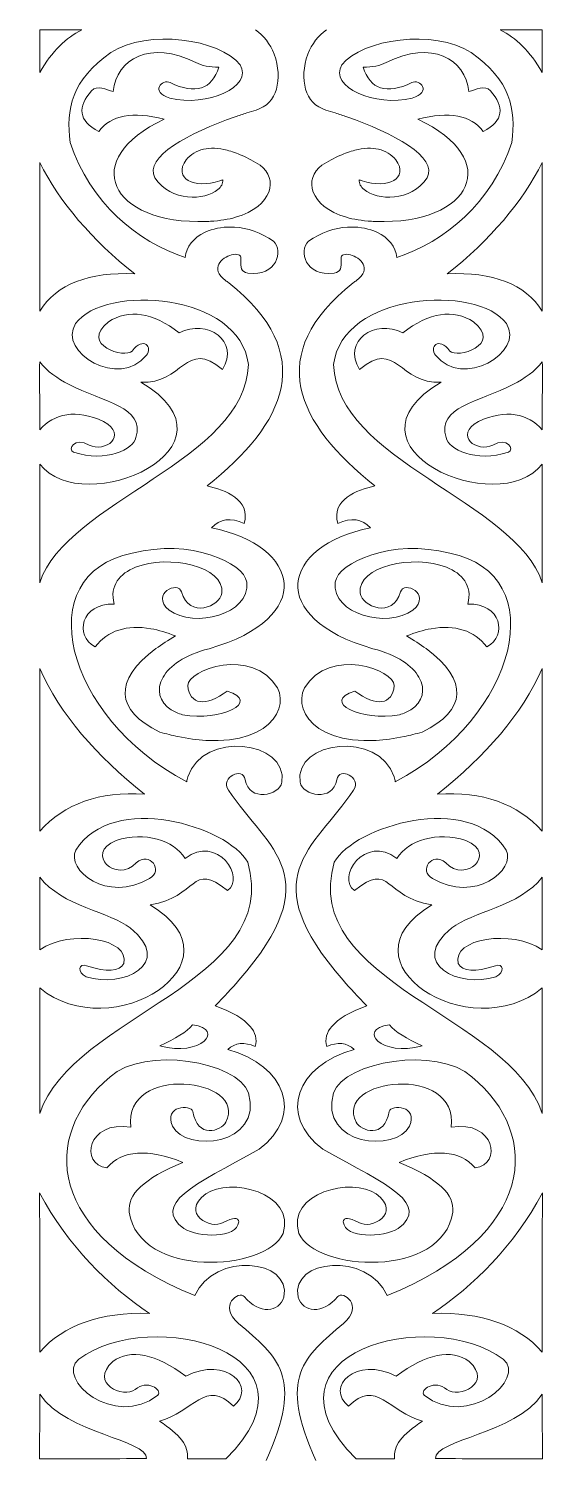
# Model space of a CAD drawing. Header units: centimetres. Extents: x -39 to 39, y -106 to 106.
import ezdxf

# ---------------------------------------------------------------- set-up
doc = ezdxf.new("R2010")
doc.units = ezdxf.units.CM
doc.header["$MEASUREMENT"] = 0
doc.layers.add('layer 1', color=7, linetype='Continuous')

msp = doc.modelspace()

# ---------------------------------------------------------------- linework, layer by layer
at = {"layer": 'layer 1', "color": 250, "lineweight": 9}
for points, knots in [([(-23.46798, 28.36026), (-23.46444, 28.36118), (-23.4609, 28.36199), (-23.45736, 28.3629), (-23.45736, 28.3629), (-14.88296, 30.57383), (-6.98707, 27.00653), (-6.52391, 24.07728), (-6.52391, 24.07728), (-6.04803, 19.30589), (-14.2383, 17.21451), (-18.02033, 19.94458), (-18.02033, 19.94458), (-20.87565, 22.46175), (-16.58015, 24.3027), (-16.1794, 22.64962), (-16.1794, 22.64962), (-15.01472, 18.60458), (-10.46875, 20.4956), (-10.20578, 22.46177), (-10.20578, 22.46177), (-9.80069, 26.49572), (-18.11885, 28.1973), (-22.95162, 26.2917), (-22.95162, 26.2917), (-25.2904, 25.3695), (-26.81341, 23.60303), (-26.13545, 20.84626), (-26.13545, 20.84626), (-31.02325, 20.9877), (-32.05753, 16.1736), (-28.91563, 14.5345), (-28.91563, 14.5345), (-27.06266, 16.94115), (-24.24521, 17.82909), (-20.68197, 17.19932), (-20.68197, 17.19932), (-19.54753, 16.99881), (-18.33771, 16.64492), (-17.05907, 16.13664), (-17.05907, 16.13664), (-18.14249, 15.50831), (-19.10386, 14.88139), (-19.94784, 14.25836), (-19.94784, 14.25836), (-26.30442, 9.56586), (-25.91232, 5.09557), (-19.38873, 1.93329), (-19.38873, 1.93329), (-18.45612, 1.66499), (-17.56226, 1.44459), (-16.70455, 1.26555), (-16.70455, 1.26555), (-4.73414, -1.2332), (-0.03547, 4.59201), (-2.01551, 8.48573), (-2.01551, 8.48573), (-5.64496, 14.5813), (-15.35285, 11.15321), (-15.24708, 8.79621), (-15.24708, 8.79621), (-14.9871, 5.98263), (-12.59284, 5.56605), (-9.41681, 7.99732), (-9.41681, 7.99732), (-4.29685, 6.40698), (-10.41819, 3.43868), (-16.00355, 4.50282), (-16.00355, 4.50282), (-16.65753, 4.68253), (-17.22153, 4.92977), (-17.69385, 5.22872), (-17.69385, 5.22872), (-19.48038, 6.35948), (-19.94298, 8.23597), (-18.89753, 10.05077), (-18.89753, 10.05077), (-17.94103, 11.7112), (-15.72218, 13.32002), (-12.09918, 14.25789), (-12.09918, 14.25789), (3.79009, 18.8007), (1.42782, 29.48828), (-11.74614, 32.11726), (-11.74614, 32.11726), (-10.50159, 33.46097), (-8.89081, 33.67016), (-6.91383, 32.74479), (-6.91383, 32.74479), (-5.96409, 36.34717), (-9.70561, 37.70602), (-12.39978, 38.30589), (-12.39978, 38.30589), (-0.81808, 47.4566), (4.08414, 57.84833), (-9.2055, 68.304), (-9.2055, 68.304), (-9.36183, 68.427), (-9.51908, 68.54998), (-9.67979, 68.67287), (-9.67979, 68.67287), (-12.03871, 70.42121), (-10.23164, 72.06622), (-8.76547, 72.44939), (-8.76547, 72.44939), (-8.00531, 72.64805), (-7.33671, 72.50774), (-7.38802, 71.86632), (-7.38802, 71.86632), (-7.47712, 70.4897), (-7.40053, 69.93765), (-6.37363, 69.7624), (-6.37363, 69.7624), (-2.09064, 69.1738), (-1.08877, 73.06856), (-2.57906, 74.45865), (-2.57906, 74.45865), (-4.44397, 75.77667), (-6.45685, 76.42105), (-8.33103, 76.54214), (-8.33103, 76.54214), (-9.75518, 76.63415), (-11.0992, 76.424), (-12.23732, 75.97709), (-12.23732, 75.97709), (-12.39529, 75.91505), (-12.54936, 75.84852), (-12.69906, 75.77753), (-12.69906, 75.77753), (-14.35565, 74.99202), (-15.48553, 73.67006), (-15.63123, 72.04824), (-15.63123, 72.04824), (-22.65108, 74.3892), (-29.70784, 80.06424), (-32.59609, 89.07338), (-32.59609, 89.07338), (-33.30981, 93.94507), (-32.35953, 98.29055), (-26.62386, 102.33559), (-26.62386, 102.33559), (-21.14232, 105.876), (-10.4938, 104.33932), (-7.52723, 100.54331), (-7.52723, 100.54331), (-5.51096, 97.24968), (-12.45998, 94.25805), (-17.90762, 95.61056), (-17.90762, 95.61056), (-20.85614, 96.47348), (-19.05974, 98.52852), (-17.83248, 97.90232), (-17.83248, 97.90232), (-14.12188, 96.07761), (-11.671, 96.90046), (-10.65661, 100.1941), (-10.65661, 100.1941), (-12.02165, 100.16906), (-13.16127, 100.39448), (-14.07548, 100.87036), (-14.07548, 100.87036), (-20.77864, 104.21301), (-25.73998, 101.45171), (-26.28972, 96.57393), (-26.28972, 96.57393), (-27.27984, 96.80732), (-28.6247, 97.61935), (-29.47918, 96.70009), (-29.47918, 96.70009), (-31.50806, 94.30185), (-31.48292, 92.24177), (-28.38965, 90.68889), (-28.38965, 90.68889), (-26.60608, 93.09443), (-23.38033, 93.69449), (-18.71239, 92.48904), (-18.71239, 92.48904), (-31.4052, 86.62558), (-26.82857, 76.85782), (-12.4224, 77.38911), (-12.4224, 77.38911), (-12.24541, 77.39442), (-12.07107, 77.40174), (-11.89942, 77.41101), (-11.89942, 77.41101), (-10.47898, 77.4877), (-9.24083, 77.69764), (-8.17579, 78.00461), (-8.17579, 78.00461), (-2.69433, 79.58453), (-1.82451, 83.74844), (-4.57027, 85.69208), (-4.57027, 85.69208), (-5.48594, 86.26957), (-6.36694, 86.7458), (-7.20792, 87.12258), (-7.20792, 87.12258), (-7.98247, 87.4696), (-8.72288, 87.73175), (-9.42518, 87.9109), (-9.42518, 87.9109), (-12.05466, 88.58165), (-14.14799, 88.0841), (-15.48092, 86.47704), (-15.48092, 86.47704), (-17.51039, 83.73992), (-14.29495, 82.12279), (-10.48922, 83.39548), (-10.48922, 83.39548), (-10.3502, 83.44197), (-10.2105, 83.4919), (-10.07013, 83.54619), (-10.07013, 83.54619), (-10.03687, 82.99656), (-10.31284, 82.49606), (-10.79784, 82.08576), (-10.79784, 82.08576), (-12.68753, 80.48709), (-17.75365, 80.25852), (-20.09682, 83.8366), (-20.09682, 83.8366), (-21.85862, 86.89517), (-14.97744, 90.48359), (-8.26405, 92.83835), (-8.26405, 92.83835), (-7.68615, 93.04105), (-7.10946, 93.23472), (-6.53967, 93.41801), (-6.53967, 93.41801), (-6.06697, 93.57006), (-5.59893, 93.71515), (-5.13889, 93.85243), (-5.13889, 93.85243), (-2.06589, 94.76946), (-1.16509, 98.41145), (-2.47998, 102.10824), (-2.47998, 102.10824), (-3.06974, 103.67057), (-4.05266, 104.83978), (-5.23814, 105.67933)], [0, 0, 0, 0, 0.016393443, 0.016393443, 0.016393443, 0.016393443, 0.032786885, 0.032786885, 0.032786885, 0.032786885, 0.049180328, 0.049180328, 0.049180328, 0.049180328, 0.06557377, 0.06557377, 0.06557377, 0.06557377, 0.081967213, 0.081967213, 0.081967213, 0.081967213, 0.098360656, 0.098360656, 0.098360656, 0.098360656, 0.114754098, 0.114754098, 0.114754098, 0.114754098, 0.131147541, 0.131147541, 0.131147541, 0.131147541, 0.147540984, 0.147540984, 0.147540984, 0.147540984, 0.163934426, 0.163934426, 0.163934426, 0.163934426, 0.180327869, 0.180327869, 0.180327869, 0.180327869, 0.196721311, 0.196721311, 0.196721311, 0.196721311, 0.213114754, 0.213114754, 0.213114754, 0.213114754, 0.229508197, 0.229508197, 0.229508197, 0.229508197, 0.245901639, 0.245901639, 0.245901639, 0.245901639, 0.262295082, 0.262295082, 0.262295082, 0.262295082, 0.278688525, 0.278688525, 0.278688525, 0.278688525, 0.295081967, 0.295081967, 0.295081967, 0.295081967, 0.31147541, 0.31147541, 0.31147541, 0.31147541, 0.327868852, 0.327868852, 0.327868852, 0.327868852, 0.344262295, 0.344262295, 0.344262295, 0.344262295, 0.360655738, 0.360655738, 0.360655738, 0.360655738, 0.37704918, 0.37704918, 0.37704918, 0.37704918, 0.393442623, 0.393442623, 0.393442623, 0.393442623, 0.409836066, 0.409836066, 0.409836066, 0.409836066, 0.426229508, 0.426229508, 0.426229508, 0.426229508, 0.442622951, 0.442622951, 0.442622951, 0.442622951, 0.459016393, 0.459016393, 0.459016393, 0.459016393, 0.475409836, 0.475409836, 0.475409836, 0.475409836, 0.491803279, 0.491803279, 0.491803279, 0.491803279, 0.508196721, 0.508196721, 0.508196721, 0.508196721, 0.524590164, 0.524590164, 0.524590164, 0.524590164, 0.540983607, 0.540983607, 0.540983607, 0.540983607, 0.557377049, 0.557377049, 0.557377049, 0.557377049, 0.573770492, 0.573770492, 0.573770492, 0.573770492, 0.590163934, 0.590163934, 0.590163934, 0.590163934, 0.606557377, 0.606557377, 0.606557377, 0.606557377, 0.62295082, 0.62295082, 0.62295082, 0.62295082, 0.639344262, 0.639344262, 0.639344262, 0.639344262, 0.655737705, 0.655737705, 0.655737705, 0.655737705, 0.672131148, 0.672131148, 0.672131148, 0.672131148, 0.68852459, 0.68852459, 0.68852459, 0.68852459, 0.704918033, 0.704918033, 0.704918033, 0.704918033, 0.721311475, 0.721311475, 0.721311475, 0.721311475, 0.737704918, 0.737704918, 0.737704918, 0.737704918, 0.754098361, 0.754098361, 0.754098361, 0.754098361, 0.770491803, 0.770491803, 0.770491803, 0.770491803, 0.786885246, 0.786885246, 0.786885246, 0.786885246, 0.803278689, 0.803278689, 0.803278689, 0.803278689, 0.819672131, 0.819672131, 0.819672131, 0.819672131, 0.836065574, 0.836065574, 0.836065574, 0.836065574, 0.852459016, 0.852459016, 0.852459016, 0.852459016, 0.868852459, 0.868852459, 0.868852459, 0.868852459, 0.885245902, 0.885245902, 0.885245902, 0.885245902, 0.901639344, 0.901639344, 0.901639344, 0.901639344, 0.918032787, 0.918032787, 0.918032787, 0.918032787, 0.93442623, 0.93442623, 0.93442623, 0.93442623, 0.950819672, 0.950819672, 0.950819672, 0.950819672, 0.967213115, 0.967213115, 0.967213115, 0.967213115, 1, 1, 1, 1]), ([(23.46798, 28.36026), (23.46444, 28.36118), (23.4609, 28.36199), (23.45736, 28.3629), (23.45736, 28.3629), (14.88296, 30.57383), (6.98707, 27.00653), (6.52391, 24.07728), (6.52391, 24.07728), (6.04803, 19.30589), (14.2383, 17.21451), (18.02033, 19.94458), (18.02033, 19.94458), (20.87565, 22.46175), (16.58015, 24.3027), (16.1794, 22.64962), (16.1794, 22.64962), (15.01472, 18.60458), (10.46875, 20.4956), (10.20578, 22.46177), (10.20578, 22.46177), (9.80069, 26.49572), (18.11885, 28.1973), (22.95162, 26.2917), (22.95162, 26.2917), (25.2904, 25.3695), (26.81341, 23.60303), (26.13545, 20.84626), (26.13545, 20.84626), (31.02325, 20.9877), (32.05753, 16.1736), (28.91563, 14.5345), (28.91563, 14.5345), (27.06266, 16.94115), (24.24521, 17.82909), (20.68197, 17.19932), (20.68197, 17.19932), (19.54753, 16.99881), (18.33771, 16.64492), (17.05907, 16.13664), (17.05907, 16.13664), (18.14249, 15.50831), (19.10386, 14.88139), (19.94784, 14.25836), (19.94784, 14.25836), (26.30442, 9.56586), (25.91232, 5.09557), (19.38873, 1.93329), (19.38873, 1.93329), (18.45612, 1.66499), (17.56226, 1.44459), (16.70455, 1.26555), (16.70455, 1.26555), (4.73414, -1.2332), (0.03547, 4.59201), (2.01551, 8.48573), (2.01551, 8.48573), (5.64496, 14.5813), (15.35285, 11.15321), (15.24708, 8.79621), (15.24708, 8.79621), (14.9871, 5.98263), (12.59284, 5.56605), (9.41681, 7.99732), (9.41681, 7.99732), (4.29685, 6.40698), (10.41819, 3.43868), (16.00355, 4.50282), (16.00355, 4.50282), (16.65753, 4.68253), (17.22153, 4.92977), (17.69385, 5.22872), (17.69385, 5.22872), (19.48038, 6.35948), (19.94298, 8.23597), (18.89753, 10.05077), (18.89753, 10.05077), (17.94103, 11.7112), (15.72218, 13.32002), (12.09918, 14.25789), (12.09918, 14.25789), (-3.79009, 18.8007), (-1.42782, 29.48828), (11.74614, 32.11726), (11.74614, 32.11726), (10.50159, 33.46097), (8.89081, 33.67016), (6.91383, 32.74479), (6.91383, 32.74479), (5.96409, 36.34717), (9.70561, 37.70602), (12.39978, 38.30589), (12.39978, 38.30589), (0.81808, 47.4566), (-4.08414, 57.84833), (9.2055, 68.304), (9.2055, 68.304), (9.36183, 68.427), (9.51908, 68.54998), (9.67979, 68.67287), (9.67979, 68.67287), (12.03871, 70.42121), (10.23164, 72.06622), (8.76547, 72.44939), (8.76547, 72.44939), (8.00531, 72.64805), (7.33671, 72.50774), (7.38802, 71.86632), (7.38802, 71.86632), (7.47712, 70.4897), (7.40053, 69.93765), (6.37363, 69.7624), (6.37363, 69.7624), (2.09064, 69.1738), (1.08877, 73.06856), (2.57906, 74.45865), (2.57906, 74.45865), (4.44397, 75.77667), (6.45685, 76.42105), (8.33103, 76.54214), (8.33103, 76.54214), (9.75518, 76.63415), (11.0992, 76.424), (12.23732, 75.97709), (12.23732, 75.97709), (12.39529, 75.91505), (12.54936, 75.84852), (12.69906, 75.77753), (12.69906, 75.77753), (14.35565, 74.99202), (15.48553, 73.67006), (15.63123, 72.04824), (15.63123, 72.04824), (22.65108, 74.3892), (29.70784, 80.06424), (32.59609, 89.07338), (32.59609, 89.07338), (33.30981, 93.94507), (32.35953, 98.29055), (26.62386, 102.33559), (26.62386, 102.33559), (21.14232, 105.876), (10.4938, 104.33932), (7.52723, 100.54331), (7.52723, 100.54331), (5.51096, 97.24968), (12.45998, 94.25805), (17.90762, 95.61056), (17.90762, 95.61056), (20.85614, 96.47348), (19.05974, 98.52852), (17.83248, 97.90232), (17.83248, 97.90232), (14.12188, 96.07761), (11.671, 96.90046), (10.65661, 100.1941), (10.65661, 100.1941), (12.02165, 100.16906), (13.16127, 100.39448), (14.07548, 100.87036), (14.07548, 100.87036), (20.77864, 104.21301), (25.73998, 101.45171), (26.28972, 96.57393), (26.28972, 96.57393), (27.27984, 96.80732), (28.6247, 97.61935), (29.47918, 96.70009), (29.47918, 96.70009), (31.50806, 94.30185), (31.48292, 92.24177), (28.38965, 90.68889), (28.38965, 90.68889), (26.60608, 93.09443), (23.38033, 93.69449), (18.71239, 92.48904), (18.71239, 92.48904), (31.4052, 86.62558), (26.82857, 76.85782), (12.4224, 77.38911), (12.4224, 77.38911), (12.24541, 77.39442), (12.07107, 77.40174), (11.89942, 77.41101), (11.89942, 77.41101), (10.47898, 77.4877), (9.24083, 77.69764), (8.17579, 78.00461), (8.17579, 78.00461), (2.69433, 79.58453), (1.82451, 83.74844), (4.57027, 85.69208), (4.57027, 85.69208), (5.48594, 86.26957), (6.36694, 86.7458), (7.20792, 87.12258), (7.20792, 87.12258), (7.98247, 87.4696), (8.72288, 87.73175), (9.42518, 87.9109), (9.42518, 87.9109), (12.05466, 88.58165), (14.14799, 88.0841), (15.48092, 86.47704), (15.48092, 86.47704), (17.51039, 83.73992), (14.29495, 82.12279), (10.48922, 83.39548), (10.48922, 83.39548), (10.3502, 83.44197), (10.2105, 83.4919), (10.07013, 83.54619), (10.07013, 83.54619), (10.03687, 82.99656), (10.31284, 82.49606), (10.79784, 82.08576), (10.79784, 82.08576), (12.68753, 80.48709), (17.75365, 80.25852), (20.09682, 83.8366), (20.09682, 83.8366), (21.85862, 86.89517), (14.97744, 90.48359), (8.26405, 92.83835), (8.26405, 92.83835), (7.68615, 93.04105), (7.10946, 93.23472), (6.53967, 93.41801), (6.53967, 93.41801), (6.06697, 93.57006), (5.59893, 93.71515), (5.13889, 93.85243), (5.13889, 93.85243), (2.06589, 94.76946), (1.16509, 98.41145), (2.47998, 102.10824), (2.47998, 102.10824), (3.06974, 103.67057), (4.05266, 104.83978), (5.23814, 105.67933)], [0, 0, 0, 0, 0.016393443, 0.016393443, 0.016393443, 0.016393443, 0.032786885, 0.032786885, 0.032786885, 0.032786885, 0.049180328, 0.049180328, 0.049180328, 0.049180328, 0.06557377, 0.06557377, 0.06557377, 0.06557377, 0.081967213, 0.081967213, 0.081967213, 0.081967213, 0.098360656, 0.098360656, 0.098360656, 0.098360656, 0.114754098, 0.114754098, 0.114754098, 0.114754098, 0.131147541, 0.131147541, 0.131147541, 0.131147541, 0.147540984, 0.147540984, 0.147540984, 0.147540984, 0.163934426, 0.163934426, 0.163934426, 0.163934426, 0.180327869, 0.180327869, 0.180327869, 0.180327869, 0.196721311, 0.196721311, 0.196721311, 0.196721311, 0.213114754, 0.213114754, 0.213114754, 0.213114754, 0.229508197, 0.229508197, 0.229508197, 0.229508197, 0.245901639, 0.245901639, 0.245901639, 0.245901639, 0.262295082, 0.262295082, 0.262295082, 0.262295082, 0.278688525, 0.278688525, 0.278688525, 0.278688525, 0.295081967, 0.295081967, 0.295081967, 0.295081967, 0.31147541, 0.31147541, 0.31147541, 0.31147541, 0.327868852, 0.327868852, 0.327868852, 0.327868852, 0.344262295, 0.344262295, 0.344262295, 0.344262295, 0.360655738, 0.360655738, 0.360655738, 0.360655738, 0.37704918, 0.37704918, 0.37704918, 0.37704918, 0.393442623, 0.393442623, 0.393442623, 0.393442623, 0.409836066, 0.409836066, 0.409836066, 0.409836066, 0.426229508, 0.426229508, 0.426229508, 0.426229508, 0.442622951, 0.442622951, 0.442622951, 0.442622951, 0.459016393, 0.459016393, 0.459016393, 0.459016393, 0.475409836, 0.475409836, 0.475409836, 0.475409836, 0.491803279, 0.491803279, 0.491803279, 0.491803279, 0.508196721, 0.508196721, 0.508196721, 0.508196721, 0.524590164, 0.524590164, 0.524590164, 0.524590164, 0.540983607, 0.540983607, 0.540983607, 0.540983607, 0.557377049, 0.557377049, 0.557377049, 0.557377049, 0.573770492, 0.573770492, 0.573770492, 0.573770492, 0.590163934, 0.590163934, 0.590163934, 0.590163934, 0.606557377, 0.606557377, 0.606557377, 0.606557377, 0.62295082, 0.62295082, 0.62295082, 0.62295082, 0.639344262, 0.639344262, 0.639344262, 0.639344262, 0.655737705, 0.655737705, 0.655737705, 0.655737705, 0.672131148, 0.672131148, 0.672131148, 0.672131148, 0.68852459, 0.68852459, 0.68852459, 0.68852459, 0.704918033, 0.704918033, 0.704918033, 0.704918033, 0.721311475, 0.721311475, 0.721311475, 0.721311475, 0.737704918, 0.737704918, 0.737704918, 0.737704918, 0.754098361, 0.754098361, 0.754098361, 0.754098361, 0.770491803, 0.770491803, 0.770491803, 0.770491803, 0.786885246, 0.786885246, 0.786885246, 0.786885246, 0.803278689, 0.803278689, 0.803278689, 0.803278689, 0.819672131, 0.819672131, 0.819672131, 0.819672131, 0.836065574, 0.836065574, 0.836065574, 0.836065574, 0.852459016, 0.852459016, 0.852459016, 0.852459016, 0.868852459, 0.868852459, 0.868852459, 0.868852459, 0.885245902, 0.885245902, 0.885245902, 0.885245902, 0.901639344, 0.901639344, 0.901639344, 0.901639344, 0.918032787, 0.918032787, 0.918032787, 0.918032787, 0.93442623, 0.93442623, 0.93442623, 0.93442623, 0.950819672, 0.950819672, 0.950819672, 0.950819672, 0.967213115, 0.967213115, 0.967213115, 0.967213115, 1, 1, 1, 1]), ([(-30.9096, 105.67962), (-33.20076, 104.59041), (-35.283, 102.53344), (-37.12344, 99.39082), (-37.12344, 99.39082), (-37.12344, 101.50048), (-37.12344, 103.57006), (-37.12344, 105.67971), (-37.12344, 105.67971), (-35.05764, 105.68597), (-32.9754, 105.67336), (-30.9096, 105.67962)], [0, 0, 0, 0, 0.25, 0.25, 0.25, 0.25, 0.5, 0.5, 0.5, 0.5, 1, 1, 1, 1]), ([(30.9096, 105.67962), (33.20076, 104.59041), (35.283, 102.53344), (37.12344, 99.39082), (37.12344, 99.39082), (37.12344, 101.50048), (37.12344, 103.57006), (37.12344, 105.67971), (37.12344, 105.67971), (35.05764, 105.68597), (32.9754, 105.67336), (30.9096, 105.67962)], [0, 0, 0, 0, 0.25, 0.25, 0.25, 0.25, 0.5, 0.5, 0.5, 0.5, 1, 1, 1, 1]), ([(-23.07108, 69.64344), (-29.83458, 69.96913), (-34.56903, 68.13453), (-37.12413, 64.15147), (-37.12413, 64.15147), (-37.12413, 71.46611), (-37.12413, 78.78665), (-37.12413, 86.10129), (-37.12413, 86.10129), (-34.16823, 80.26464), (-29.43378, 74.61202), (-23.07108, 69.64344)], [0, 0, 0, 0, 0.25, 0.25, 0.25, 0.25, 0.5, 0.5, 0.5, 0.5, 1, 1, 1, 1]), ([(23.07108, 69.64344), (29.83458, 69.96913), (34.56903, 68.13453), (37.12413, 64.15147), (37.12413, 64.15147), (37.12413, 71.46611), (37.12413, 78.78665), (37.12413, 86.10129), (37.12413, 86.10129), (34.16823, 80.26464), (29.43378, 74.61202), (23.07108, 69.64344)], [0, 0, 0, 0, 0.25, 0.25, 0.25, 0.25, 0.5, 0.5, 0.5, 0.5, 1, 1, 1, 1]), ([(-6.2985, 56.2372), (-7.44556, 66.83607), (-27.61327, 68.18452), (-31.80852, 62.28597), (-31.80852, 62.28597), (-34.56364, 58.07813), (-25.29638, 52.50525), (-21.36406, 57.62729)], [0, 0, 0, 0, 0.333333333, 0.333333333, 0.333333333, 0.333333333, 1, 1, 1, 1]), ([(6.2985, 56.2372), (7.44556, 66.83607), (27.61327, 68.18452), (31.80852, 62.28597), (31.80852, 62.28597), (34.56364, 58.07813), (25.29638, 52.50525), (21.36406, 57.62729)], [0, 0, 0, 0, 0.333333333, 0.333333333, 0.333333333, 0.333333333, 1, 1, 1, 1]), ([(-23.46798, 58.22841), (-24.46162, 57.10412), (-31.31351, 59.06752), (-26.9658, 62.54457), (-26.9658, 62.54457), (-23.93134, 64.49007), (-20.44858, 63.95304), (-16.51754, 60.93345), (-16.51754, 60.93345), (-12.3723, 63.04988), (-7.49439, 59.69152), (-10.13063, 55.52337)], [0, 0, 0, 0, 0.25, 0.25, 0.25, 0.25, 0.5, 0.5, 0.5, 0.5, 1, 1, 1, 1]), ([(23.46798, 58.22841), (24.46162, 57.10412), (31.31351, 59.06752), (26.9658, 62.54457), (26.9658, 62.54457), (23.93134, 64.49007), (20.44858, 63.95304), (16.51754, 60.93345), (16.51754, 60.93345), (12.3723, 63.04988), (7.49439, 59.69152), (10.13063, 55.52337)], [0, 0, 0, 0, 0.25, 0.25, 0.25, 0.25, 0.5, 0.5, 0.5, 0.5, 1, 1, 1, 1]), ([(-22.92078, 45.44514), (-21.47465, 50.04621), (-27.74671, 50.66424), (-32.84407, 53.3259), (-32.84407, 53.3259), (-34.43908, 54.15876), (-36.02262, 55.21036), (-37.12413, 56.65737), (-37.12413, 56.65737), (-37.15561, 53.29883), (-37.09259, 49.94028), (-37.12409, 46.58171), (-37.12409, 46.58171), (-34.96517, 49.07033), (-31.75845, 49.65615), (-27.69059, 47.8321)], [0, 0, 0, 0, 0.2, 0.2, 0.2, 0.2, 0.4, 0.4, 0.4, 0.4, 0.6, 0.6, 0.6, 0.6, 1, 1, 1, 1]), ([(-6.2985, 56.2372), (-6.6335, 42.11742), (-33.16485, 36.03172), (-37.12413, 24.00213), (-37.12413, 24.00213), (-37.12412, 29.84721), (-37.12412, 35.69228), (-37.12413, 41.53734), (-37.12413, 41.53734), (-30.67916, 33.16785), (-6.0723, 44.09101), (-22.1906, 53.64487)], [0, 0, 0, 0, 0.25, 0.25, 0.25, 0.25, 0.5, 0.5, 0.5, 0.5, 1, 1, 1, 1]), ([(6.2985, 56.2372), (6.6335, 42.11742), (33.16485, 36.03172), (37.12413, 24.00213), (37.12413, 24.00213), (37.12412, 29.84721), (37.12412, 35.69228), (37.12413, 41.53734), (37.12413, 41.53734), (30.67916, 33.16785), (6.0723, 44.09101), (22.1906, 53.64487)], [0, 0, 0, 0, 0.25, 0.25, 0.25, 0.25, 0.5, 0.5, 0.5, 0.5, 1, 1, 1, 1]), ([(22.92078, 45.44514), (21.47465, 50.04621), (27.74671, 50.66424), (32.84407, 53.3259), (32.84407, 53.3259), (34.43908, 54.15876), (36.02262, 55.21036), (37.12413, 56.65737), (37.12413, 56.65737), (37.15561, 53.29883), (37.09259, 49.94028), (37.12409, 46.58171), (37.12409, 46.58171), (34.96517, 49.07033), (31.75845, 49.65615), (27.69059, 47.8321)], [0, 0, 0, 0, 0.2, 0.2, 0.2, 0.2, 0.4, 0.4, 0.4, 0.4, 0.6, 0.6, 0.6, 0.6, 1, 1, 1, 1]), ([(-22.92078, 45.44514), (-23.24257, 43.72639), (-27.28215, 41.72582), (-32.10908, 43.27555), (-32.10908, 43.27555), (-33.1006, 43.67067), (-31.88698, 45.56771), (-29.82036, 44.34675), (-29.82036, 44.34675), (-27.50045, 43.17246), (-23.93597, 45.72396), (-27.69058, 47.8321)], [0, 0, 0, 0, 0.25, 0.25, 0.25, 0.25, 0.5, 0.5, 0.5, 0.5, 1, 1, 1, 1]), ([(22.92078, 45.44514), (23.24257, 43.72639), (27.28215, 41.72582), (32.10908, 43.27555), (32.10908, 43.27555), (33.1006, 43.67067), (31.88698, 45.56771), (29.82036, 44.34675), (29.82036, 44.34675), (27.50045, 43.17246), (23.93597, 45.72396), (27.69058, 47.8321)], [0, 0, 0, 0, 0.25, 0.25, 0.25, 0.25, 0.5, 0.5, 0.5, 0.5, 1, 1, 1, 1]), ([(-3.68238, -105.68151), (2.00218, -93.33371), (-1.98079, -90.34776), (-7.73508, -85.46061), (-7.73508, -85.46061), (-10.87614, -82.74888), (-7.63492, -80.57781), (-6.91383, -81.48321), (-6.91383, -81.48321), (-4.67625, -84.18787), (-1.74738, -83.81398), (-1.05213, -81.55837), (-1.05213, -81.55837), (0.12522, -75.9221), (-11.32264, -74.79487), (-14.20338, -81.33291), (-14.20338, -81.33291), (-36.22254, -72.33483), (-37.09101, -57.6204), (-26.72986, -49.00448), (-26.72986, -49.00448), (-21.60945, -44.41459), (-7.93873, -46.72952), (-6.26093, -51.36328), (-6.26093, -51.36328), (-4.1255, -59.26178), (-15.5908, -60.19224), (-17.4819, -56.31405), (-17.4819, -56.31405), (-18.86536, -53.27169), (-14.81684, -53.03382), (-14.4771, -54.13557), (-14.4771, -54.13557), (-13.88033, -58.16287), (-10.34549, -57.0903), (-9.61923, -55.70676), (-9.61923, -55.70676), (-6.29305, -49.12629), (-24.79952, -47.03948), (-23.65583, -56.43523), (-23.65583, -56.43523), (-30.16232, -55.40038), (-31.23244, -61.95803), (-27.20433, -62.47026), (-27.20433, -62.47026), (-24.94162, -59.83439), (-21.19233, -59.56446), (-15.95649, -61.66047), (-15.95649, -61.66047), (-21.79314, -64.06527), (-24.17328, -66.40311), (-23.89773, -69.00831), (-23.89773, -69.00831), (-22.40818, -78.92819), (-3.55711, -77.7257), (-1.16208, -72.16437), (-1.16208, -72.16437), (0.74721, -66.11093), (-9.10602, -63.801), (-12.58032, -66.30501), (-12.58032, -66.30501), (-16.45526, -69.20338), (-11.78371, -71.66555), (-10.00746, -70.53051), (-10.00746, -70.53051), (-8.53933, -69.75646), (-7.7789, -69.72923), (-7.72616, -70.44884), (-7.72616, -70.44884), (-7.9641, -72.96602), (-13.58078, -72.74686), (-15.84127, -71.42566), (-15.84127, -71.42566), (-20.56753, -67.82552), (-14.52983, -65.10715), (-4.68298, -59.70382), (-4.68298, -59.70382), (1.91964, -54.75266), (-0.72559, -47.35582), (-9.35015, -44.95215), (-9.35015, -44.95215), (-8.22654, -43.96757), (-6.87119, -43.82536), (-5.2841, -44.52554), (-5.2841, -44.52554), (-4.96524, -43.4301), (-5.28898, -42.41452), (-6.01303, -41.56534), (-6.01303, -41.56534), (-6.95814, -40.45689), (-8.68616, -39.43423), (-11.19738, -38.49741), (-11.19738, -38.49741), (-9.89576, -37.17442), (-8.74172, -35.92894), (-7.71461, -34.74871), (-7.71461, -34.74871), (5.61244, -19.43481), (-3.20412, -15.50697), (-9.25626, -6.64095), (-9.25626, -6.64095), (-10.46465, -4.71923), (-7.1216, -3.15413), (-6.7773, -5.10099), (-6.7773, -5.10099), (-6.22996, -8.46431), (-1.63783, -7.43597), (-1.33925, -5.49031), (-1.33925, -5.49031), (-0.40243, 0.68709), (-13.06418, 2.17535), (-15.21899, -4.6857), (-15.21899, -4.6857), (-15.29396, -4.9244), (-15.35727, -5.17235), (-15.40578, -5.43141), (-15.40578, -5.43141), (-33.50988, 4.19638), (-38.75239, 25.22978), (-23.46798, 28.36026)], [0, 0, 0, 0, 0.032258065, 0.032258065, 0.032258065, 0.032258065, 0.064516129, 0.064516129, 0.064516129, 0.064516129, 0.096774194, 0.096774194, 0.096774194, 0.096774194, 0.129032258, 0.129032258, 0.129032258, 0.129032258, 0.161290323, 0.161290323, 0.161290323, 0.161290323, 0.193548387, 0.193548387, 0.193548387, 0.193548387, 0.225806452, 0.225806452, 0.225806452, 0.225806452, 0.258064516, 0.258064516, 0.258064516, 0.258064516, 0.290322581, 0.290322581, 0.290322581, 0.290322581, 0.322580645, 0.322580645, 0.322580645, 0.322580645, 0.35483871, 0.35483871, 0.35483871, 0.35483871, 0.387096774, 0.387096774, 0.387096774, 0.387096774, 0.419354839, 0.419354839, 0.419354839, 0.419354839, 0.451612903, 0.451612903, 0.451612903, 0.451612903, 0.483870968, 0.483870968, 0.483870968, 0.483870968, 0.516129032, 0.516129032, 0.516129032, 0.516129032, 0.548387097, 0.548387097, 0.548387097, 0.548387097, 0.580645161, 0.580645161, 0.580645161, 0.580645161, 0.612903226, 0.612903226, 0.612903226, 0.612903226, 0.64516129, 0.64516129, 0.64516129, 0.64516129, 0.677419355, 0.677419355, 0.677419355, 0.677419355, 0.709677419, 0.709677419, 0.709677419, 0.709677419, 0.741935484, 0.741935484, 0.741935484, 0.741935484, 0.774193548, 0.774193548, 0.774193548, 0.774193548, 0.806451613, 0.806451613, 0.806451613, 0.806451613, 0.838709677, 0.838709677, 0.838709677, 0.838709677, 0.870967742, 0.870967742, 0.870967742, 0.870967742, 0.903225806, 0.903225806, 0.903225806, 0.903225806, 0.935483871, 0.935483871, 0.935483871, 0.935483871, 1, 1, 1, 1]), ([(3.68238, -105.68151), (-2.00218, -93.33371), (1.98079, -90.34776), (7.73508, -85.46061), (7.73508, -85.46061), (10.87614, -82.74888), (7.63492, -80.57781), (6.91383, -81.48321), (6.91383, -81.48321), (4.67625, -84.18787), (1.74738, -83.81398), (1.05213, -81.55837), (1.05213, -81.55837), (-0.12522, -75.9221), (11.32264, -74.79487), (14.20338, -81.33291), (14.20338, -81.33291), (36.22254, -72.33483), (37.09101, -57.6204), (26.72986, -49.00448), (26.72986, -49.00448), (21.60945, -44.41459), (7.93873, -46.72952), (6.26093, -51.36328), (6.26093, -51.36328), (4.1255, -59.26178), (15.5908, -60.19224), (17.4819, -56.31405), (17.4819, -56.31405), (18.86536, -53.27169), (14.81684, -53.03382), (14.4771, -54.13557), (14.4771, -54.13557), (13.88033, -58.16287), (10.34549, -57.0903), (9.61923, -55.70676), (9.61923, -55.70676), (6.29305, -49.12629), (24.79952, -47.03948), (23.65583, -56.43523), (23.65583, -56.43523), (30.16232, -55.40038), (31.23244, -61.95803), (27.20433, -62.47026), (27.20433, -62.47026), (24.94162, -59.83439), (21.19233, -59.56446), (15.95649, -61.66047), (15.95649, -61.66047), (21.79314, -64.06527), (24.17328, -66.40311), (23.89773, -69.00831), (23.89773, -69.00831), (22.40818, -78.92819), (3.55711, -77.7257), (1.16208, -72.16437), (1.16208, -72.16437), (-0.74721, -66.11093), (9.10602, -63.801), (12.58032, -66.30501), (12.58032, -66.30501), (16.45526, -69.20338), (11.78371, -71.66555), (10.00746, -70.53051), (10.00746, -70.53051), (8.53933, -69.75646), (7.7789, -69.72923), (7.72616, -70.44884), (7.72616, -70.44884), (7.9641, -72.96602), (13.58078, -72.74686), (15.84127, -71.42566), (15.84127, -71.42566), (20.56753, -67.82552), (14.52983, -65.10715), (4.68298, -59.70382), (4.68298, -59.70382), (-1.91964, -54.75266), (0.72559, -47.35582), (9.35015, -44.95215), (9.35015, -44.95215), (8.22654, -43.96757), (6.87119, -43.82536), (5.2841, -44.52554), (5.2841, -44.52554), (4.96524, -43.4301), (5.28898, -42.41452), (6.01303, -41.56534), (6.01303, -41.56534), (6.95814, -40.45689), (8.68616, -39.43423), (11.19738, -38.49741), (11.19738, -38.49741), (9.89576, -37.17442), (8.74172, -35.92894), (7.71461, -34.74871), (7.71461, -34.74871), (-5.61244, -19.43481), (3.20412, -15.50697), (9.25626, -6.64095), (9.25626, -6.64095), (10.46465, -4.71923), (7.1216, -3.15413), (6.7773, -5.10099), (6.7773, -5.10099), (6.22996, -8.46431), (1.63783, -7.43597), (1.33925, -5.49031), (1.33925, -5.49031), (0.40243, 0.68709), (13.06418, 2.17535), (15.21899, -4.6857), (15.21899, -4.6857), (15.29396, -4.9244), (15.35727, -5.17235), (15.40578, -5.43141), (15.40578, -5.43141), (33.50988, 4.19638), (38.75239, 25.22978), (23.46798, 28.36026)], [0, 0, 0, 0, 0.032258065, 0.032258065, 0.032258065, 0.032258065, 0.064516129, 0.064516129, 0.064516129, 0.064516129, 0.096774194, 0.096774194, 0.096774194, 0.096774194, 0.129032258, 0.129032258, 0.129032258, 0.129032258, 0.161290323, 0.161290323, 0.161290323, 0.161290323, 0.193548387, 0.193548387, 0.193548387, 0.193548387, 0.225806452, 0.225806452, 0.225806452, 0.225806452, 0.258064516, 0.258064516, 0.258064516, 0.258064516, 0.290322581, 0.290322581, 0.290322581, 0.290322581, 0.322580645, 0.322580645, 0.322580645, 0.322580645, 0.35483871, 0.35483871, 0.35483871, 0.35483871, 0.387096774, 0.387096774, 0.387096774, 0.387096774, 0.419354839, 0.419354839, 0.419354839, 0.419354839, 0.451612903, 0.451612903, 0.451612903, 0.451612903, 0.483870968, 0.483870968, 0.483870968, 0.483870968, 0.516129032, 0.516129032, 0.516129032, 0.516129032, 0.548387097, 0.548387097, 0.548387097, 0.548387097, 0.580645161, 0.580645161, 0.580645161, 0.580645161, 0.612903226, 0.612903226, 0.612903226, 0.612903226, 0.64516129, 0.64516129, 0.64516129, 0.64516129, 0.677419355, 0.677419355, 0.677419355, 0.677419355, 0.709677419, 0.709677419, 0.709677419, 0.709677419, 0.741935484, 0.741935484, 0.741935484, 0.741935484, 0.774193548, 0.774193548, 0.774193548, 0.774193548, 0.806451613, 0.806451613, 0.806451613, 0.806451613, 0.838709677, 0.838709677, 0.838709677, 0.838709677, 0.870967742, 0.870967742, 0.870967742, 0.870967742, 0.903225806, 0.903225806, 0.903225806, 0.903225806, 0.935483871, 0.935483871, 0.935483871, 0.935483871, 1, 1, 1, 1]), ([(-21.64323, -7.23501), (-28.30653, -6.80913), (-33.46683, -8.63782), (-37.12413, -12.72107), (-37.12413, -12.72107), (-37.12413, -4.70503), (-37.12413, 3.31101), (-37.12413, 11.32704), (-37.12413, 11.32704), (-34.09541, 4.51569), (-28.78018, -1.51671), (-21.64323, -7.23501)], [0, 0, 0, 0, 0.25, 0.25, 0.25, 0.25, 0.5, 0.5, 0.5, 0.5, 1, 1, 1, 1]), ([(21.64323, -7.23501), (28.30653, -6.80913), (33.46683, -8.63782), (37.12413, -12.72107), (37.12413, -12.72107), (37.12413, -4.70503), (37.12413, 3.31101), (37.12413, 11.32704), (37.12413, 11.32704), (34.09541, 4.51569), (28.78018, -1.51671), (21.64323, -7.23501)], [0, 0, 0, 0, 0.25, 0.25, 0.25, 0.25, 0.5, 0.5, 0.5, 0.5, 1, 1, 1, 1]), ([(-31.78848, -15.50151), (-33.23617, -18.38935), (-27.16905, -23.43039), (-20.91322, -19.69177), (-20.91322, -19.69177), (-18.74669, -18.6273), (-20.86313, -15.5716), (-22.86686, -17.40001), (-22.86686, -17.40001), (-25.76993, -20.49411), (-30.62731, -16.03073), (-25.83489, -14.09384), (-25.83489, -14.09384), (-21.55229, -12.7071), (-17.35081, -14.03444), (-15.65342, -16.72374), (-15.65342, -16.72374), (-10.85698, -13.07945), (-6.66166, -19.66672), (-9.37923, -21.49513)], [0, 0, 0, 0, 0.166666667, 0.166666667, 0.166666667, 0.166666667, 0.333333333, 0.333333333, 0.333333333, 0.333333333, 0.5, 0.5, 0.5, 0.5, 0.666666667, 0.666666667, 0.666666667, 0.666666667, 1, 1, 1, 1]), ([(31.78848, -15.50151), (33.23617, -18.38935), (27.16905, -23.43039), (20.91322, -19.69177), (20.91322, -19.69177), (18.74669, -18.6273), (20.86313, -15.5716), (22.86686, -17.40001), (22.86686, -17.40001), (25.76993, -20.49411), (30.62731, -16.03073), (25.83489, -14.09384), (25.83489, -14.09384), (21.55229, -12.7071), (17.35081, -14.03444), (15.65342, -16.72374), (15.65342, -16.72374), (10.85698, -13.07945), (6.66166, -19.66672), (9.37923, -21.49513)], [0, 0, 0, 0, 0.166666667, 0.166666667, 0.166666667, 0.166666667, 0.333333333, 0.333333333, 0.333333333, 0.333333333, 0.5, 0.5, 0.5, 0.5, 0.666666667, 0.666666667, 0.666666667, 0.666666667, 1, 1, 1, 1]), ([(-6.38778, -17.30511), (-1.22748, -35.04046), (-32.31453, -39.90022), (-37.12413, -54.42936), (-37.12413, -54.42936), (-37.12413, -48.24196), (-37.12413, -42.05456), (-37.12413, -35.86716), (-37.12413, -35.86716), (-26.53334, -44.66594), (-6.48798, -32.15977), (-20.80051, -23.59905)], [0, 0, 0, 0, 0.25, 0.25, 0.25, 0.25, 0.5, 0.5, 0.5, 0.5, 1, 1, 1, 1]), ([(6.38778, -17.30511), (1.22748, -35.04046), (32.31453, -39.90022), (37.12413, -54.42936), (37.12413, -54.42936), (37.12413, -48.24196), (37.12413, -42.05456), (37.12413, -35.86716), (37.12413, -35.86716), (26.53334, -44.66594), (6.48798, -32.15977), (20.80051, -23.59905)], [0, 0, 0, 0, 0.25, 0.25, 0.25, 0.25, 0.5, 0.5, 0.5, 0.5, 1, 1, 1, 1]), ([(-23.74743, -26.99946), (-26.70587, -24.66376), (-33.7999, -23.81809), (-37.12408, -19.50392), (-37.12408, -19.50392), (-37.12408, -23.08561), (-37.12409, -26.6673), (-37.12409, -30.249), (-37.12409, -30.249), (-32.65325, -27.15569), (-23.71844, -28.54575), (-24.70779, -32.27772)], [0, 0, 0, 0, 0.25, 0.25, 0.25, 0.25, 0.5, 0.5, 0.5, 0.5, 1, 1, 1, 1]), ([(23.74743, -26.99946), (26.70587, -24.66376), (33.7999, -23.81809), (37.12408, -19.50392), (37.12408, -19.50392), (37.12408, -23.08561), (37.12409, -26.6673), (37.12409, -30.249), (37.12409, -30.249), (32.65325, -27.15569), (23.71844, -28.54575), (24.70779, -32.27772)], [0, 0, 0, 0, 0.25, 0.25, 0.25, 0.25, 0.5, 0.5, 0.5, 0.5, 1, 1, 1, 1]), ([(-24.70779, -32.27772), (-25.33397, -33.46743), (-27.16238, -33.58014), (-30.19301, -32.61585), (-30.19301, -32.61585), (-31.31023, -32.12541), (-31.66178, -33.56449), (-30.23352, -34.22877), (-30.23352, -34.22877), (-24.84963, -36.01746), (-17.20165, -32.255), (-23.74743, -26.99946)], [0, 0, 0, 0, 0.25, 0.25, 0.25, 0.25, 0.5, 0.5, 0.5, 0.5, 1, 1, 1, 1]), ([(24.70779, -32.27772), (25.33397, -33.46743), (27.16238, -33.58014), (30.19301, -32.61585), (30.19301, -32.61585), (31.31023, -32.12541), (31.66178, -33.56449), (30.23352, -34.22877), (30.23352, -34.22877), (24.84963, -36.01746), (17.20165, -32.255), (23.74743, -26.99946)], [0, 0, 0, 0, 0.25, 0.25, 0.25, 0.25, 0.5, 0.5, 0.5, 0.5, 1, 1, 1, 1]), ([(-19.37285, -44.4504), (-17.03099, -43.38593), (-15.41548, -42.34648), (-14.52633, -41.33209), (-14.52633, -41.33209), (-9.64222, -42.00837), (-13.32408, -46.09097), (-19.37285, -44.4504)], [0, 0, 0, 0, 0.333333333, 0.333333333, 0.333333333, 0.333333333, 1, 1, 1, 1]), ([(19.37285, -44.4504), (17.03099, -43.38593), (15.41548, -42.34648), (14.52633, -41.33209), (14.52633, -41.33209), (9.64222, -42.00837), (13.32408, -46.09097), (19.37285, -44.4504)], [0, 0, 0, 0, 0.333333333, 0.333333333, 0.333333333, 0.333333333, 1, 1, 1, 1]), ([(-20.89173, -83.96316), (-28.18127, -83.76272), (-33.54197, -85.66657), (-37.12413, -89.67468), (-37.12413, -89.67468), (-37.12413, -81.83399), (-37.1244, -73.9933), (-37.1244, -66.15261), (-37.1244, -66.15261), (-32.87733, -74.10716), (-27.01221, -79.84426), (-20.89173, -83.96316)], [0, 0, 0, 0, 0.25, 0.25, 0.25, 0.25, 0.5, 0.5, 0.5, 0.5, 1, 1, 1, 1]), ([(20.89173, -83.96316), (28.18127, -83.76272), (33.54197, -85.66657), (37.12413, -89.67468), (37.12413, -89.67468), (37.12413, -81.83399), (37.1244, -73.9933), (37.1244, -66.15261), (37.1244, -66.15261), (32.87733, -74.10716), (27.01221, -79.84426), (20.89173, -83.96316)], [0, 0, 0, 0, 0.25, 0.25, 0.25, 0.25, 0.5, 0.5, 0.5, 0.5, 1, 1, 1, 1]), ([(-9.61922, -105.4552), (6.06209, -89.87412), (-20.56606, -82.73573), (-31.33758, -90.72666), (-31.33758, -90.72666), (-34.86421, -93.69215), (-26.05448, -101.03415), (-19.67341, -96.07158), (-19.67341, -96.07158), (-18.89667, -95.23247), (-21.33997, -93.68616), (-23.00322, -95.20743), (-23.00322, -95.20743), (-24.7704, -96.58504), (-29.85952, -94.3058), (-26.3233, -91.07477), (-26.3233, -91.07477), (-23.65583, -89.14618), (-20.00271, -89.93145), (-15.54071, -93.25383), (-15.54071, -93.25383), (-9.55789, -90.15546), (-4.98339, -94.91105), (-8.51512, -97.68709), (-8.51512, -97.68709), (-12.52251, -93.56179), (-14.51189, -98.55113), (-19.44799, -99.90287), (-19.44799, -99.90287), (-16.41735, -101.7939), (-15.03334, -103.61464), (-15.30885, -105.45556), (-15.30885, -105.45556), (-13.41016, -105.44036), (-11.51791, -105.4704), (-9.61922, -105.4552)], [0, 0, 0, 0, 0.1, 0.1, 0.1, 0.1, 0.2, 0.2, 0.2, 0.2, 0.3, 0.3, 0.3, 0.3, 0.4, 0.4, 0.4, 0.4, 0.5, 0.5, 0.5, 0.5, 0.6, 0.6, 0.6, 0.6, 0.7, 0.7, 0.7, 0.7, 0.8, 0.8, 0.8, 0.8, 1, 1, 1, 1]), ([(9.61922, -105.4552), (-6.06209, -89.87412), (20.56606, -82.73573), (31.33758, -90.72666), (31.33758, -90.72666), (34.86421, -93.69215), (26.05448, -101.03415), (19.67341, -96.07158), (19.67341, -96.07158), (18.89667, -95.23247), (21.33997, -93.68616), (23.00322, -95.20743), (23.00322, -95.20743), (24.7704, -96.58504), (29.85952, -94.3058), (26.3233, -91.07477), (26.3233, -91.07477), (23.65583, -89.14618), (20.00271, -89.93145), (15.54071, -93.25383), (15.54071, -93.25383), (9.55789, -90.15546), (4.98339, -94.91105), (8.51512, -97.68709), (8.51512, -97.68709), (12.52251, -93.56179), (14.51189, -98.55113), (19.44799, -99.90287), (19.44799, -99.90287), (16.41735, -101.7939), (15.03334, -103.61464), (15.30885, -105.45556), (15.30885, -105.45556), (13.41016, -105.44036), (11.51791, -105.4704), (9.61922, -105.4552)], [0, 0, 0, 0, 0.1, 0.1, 0.1, 0.1, 0.2, 0.2, 0.2, 0.2, 0.3, 0.3, 0.3, 0.3, 0.4, 0.4, 0.4, 0.4, 0.5, 0.5, 0.5, 0.5, 0.6, 0.6, 0.6, 0.6, 0.7, 0.7, 0.7, 0.7, 0.8, 0.8, 0.8, 0.8, 1, 1, 1, 1]), ([(-37.12379, -95.9213), (-37.12379, -99.0897), (-37.12468, -102.28816), (-37.12468, -105.45657), (-37.12468, -105.45657), (-31.86488, -105.45657), (-26.58629, -105.42651), (-21.32649, -105.42651), (-21.32649, -105.42651), (-21.3137, -102.54153), (-32.979, -101.87578), (-37.12379, -95.9213)], [0, 0, 0, 0, 0.25, 0.25, 0.25, 0.25, 0.5, 0.5, 0.5, 0.5, 1, 1, 1, 1]), ([(37.12379, -95.9213), (37.12379, -99.0897), (37.12468, -102.28816), (37.12468, -105.45657), (37.12468, -105.45657), (31.86488, -105.45657), (26.58629, -105.42651), (21.32649, -105.42651), (21.32649, -105.42651), (21.3137, -102.54153), (32.979, -101.87578), (37.12379, -95.9213)], [0, 0, 0, 0, 0.25, 0.25, 0.25, 0.25, 0.5, 0.5, 0.5, 0.5, 1, 1, 1, 1])]:
    msp.add_open_spline(points, degree=3, knots=knots, dxfattribs=at)
for points in [[(-23.46798, 58.22841), (-21.76481, 60.49514), (-20.34967, 58.75439), (-21.36407, 57.62729)], [(-22.1906, 53.64487), (-16.01033, 53.27174), (-15.52819, 60.10691), (-10.13063, 55.52337)], [(22.1906, 53.64487), (16.01033, 53.27174), (15.52819, 60.10691), (10.13063, 55.52337)], [(23.46798, 58.22841), (21.76481, 60.49514), (20.34967, 58.75439), (21.36407, 57.62729)], [(-31.78848, -15.50151), (-26.27749, -6.8342), (-9.3938, -11.9444), (-6.38778, -17.30511)], [(31.78848, -15.50151), (26.27749, -6.8342), (9.3938, -11.9444), (6.38778, -17.30511)], [(-20.80051, -23.59905), (-13.73734, -22.52205), (-14.77679, -17.04934), (-9.37924, -21.49513)], [(20.80051, -23.59905), (13.73734, -22.52205), (14.77679, -17.04934), (9.37924, -21.49513)]]:
    msp.add_open_spline(points, degree=3, dxfattribs=at)

doc.saveas('drawing.dxf')
